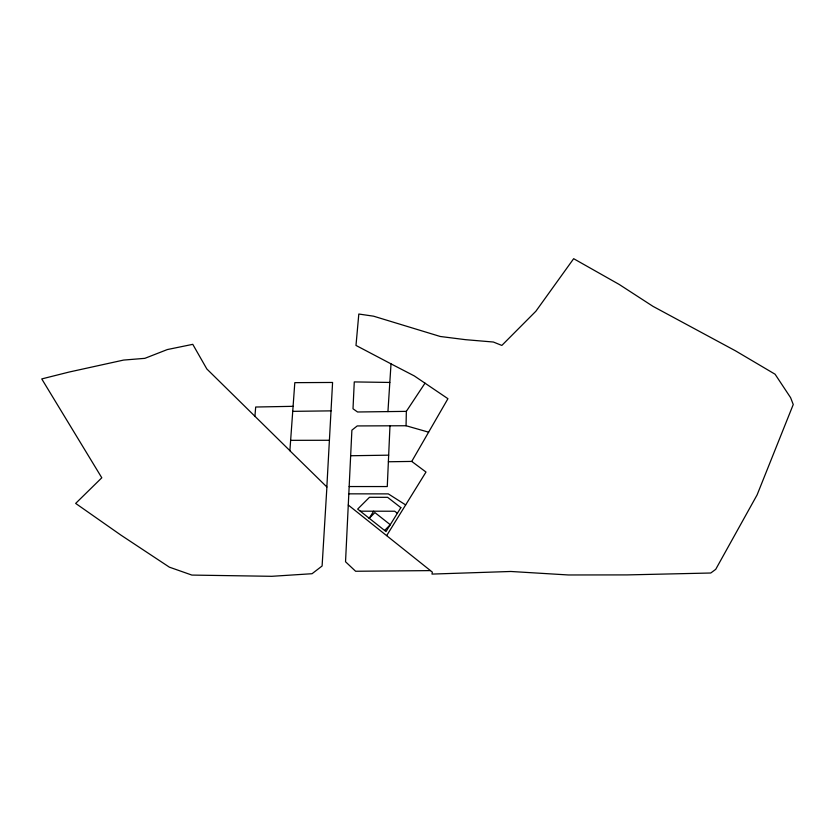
<?xml version="1.0" encoding="UTF-8"?>
<svg xmlns="http://www.w3.org/2000/svg" width="835" height="835" viewBox="0 0 835 835"><rect width="100%" height="100%" fill="white"/><g stroke="black" fill="none" stroke-linecap="round" stroke-linejoin="round"><path stroke-width="1.25" d="M428.616 432.175L406.06 425.746L406.342 411.363L425.005 383.171M389.976 425.808L387.273 486.555L349.155 486.544M406.06 425.746L357.234 425.933L351.89 430.161L345.533 561.757L355.606 571.255L430.463 570.608M326.84 487.035L332.58 382.461L294.807 382.66L289.881 450.754L326.902 487.014L322.101 565.994L312.05 573.718L271.792 576.307L191.873 575.075L169.38 567.163L120.804 535.037L75.651 503.411L101.797 477.787L41.75 378.923L69.117 372.045L123.611 360.073L144.862 358.34L167.324 349.562L192.77 344.333L206.84 368.976L289.943 450.723M387.941 411.603L391.02 363.862L355.992 345.439L358.81 314.033L373.558 316.183L440.275 336.484L465.554 339.678L493.37 342.026L501.835 345.429L535.893 311.215L573.655 258.693L619.236 284.464L652.991 306.351L735.468 350.815L775.089 374.226L790.62 397.7L793.25 404.516L757.094 494.904L715.72 569.345L710.762 573.008L627.033 574.908L568.499 574.971L510.843 571.474L431.987 574.083L432.353 572.121L348.279 505.039M254.905 416.498L255.687 407.021L293.095 406.321M388.379 461.765L411.738 461.421L447.936 398.702L414.317 375.938L391.02 363.862M386.699 535.559L425.996 472.046L411.738 461.421M369.216 518.253L373.662 511.197M384.611 530.465L390.269 524.704L374.915 512.596L369.258 518.295M350.648 455.743L388.672 455.169M292.73 411.352L331.098 410.862M406.342 411.363L357.547 411.989L353.007 408.774L354.27 381.919L389.82 382.451M290.632 440.337L329.46 440.275M348.8 493.84L388.306 493.882L405.653 504.924M360.282 511.177L394.715 511.229L397.345 513.285M400.852 507.638L386.01 531.571L357.662 509.099L369.456 497.305L387.617 497.326L400.852 507.638"/></g></svg>
